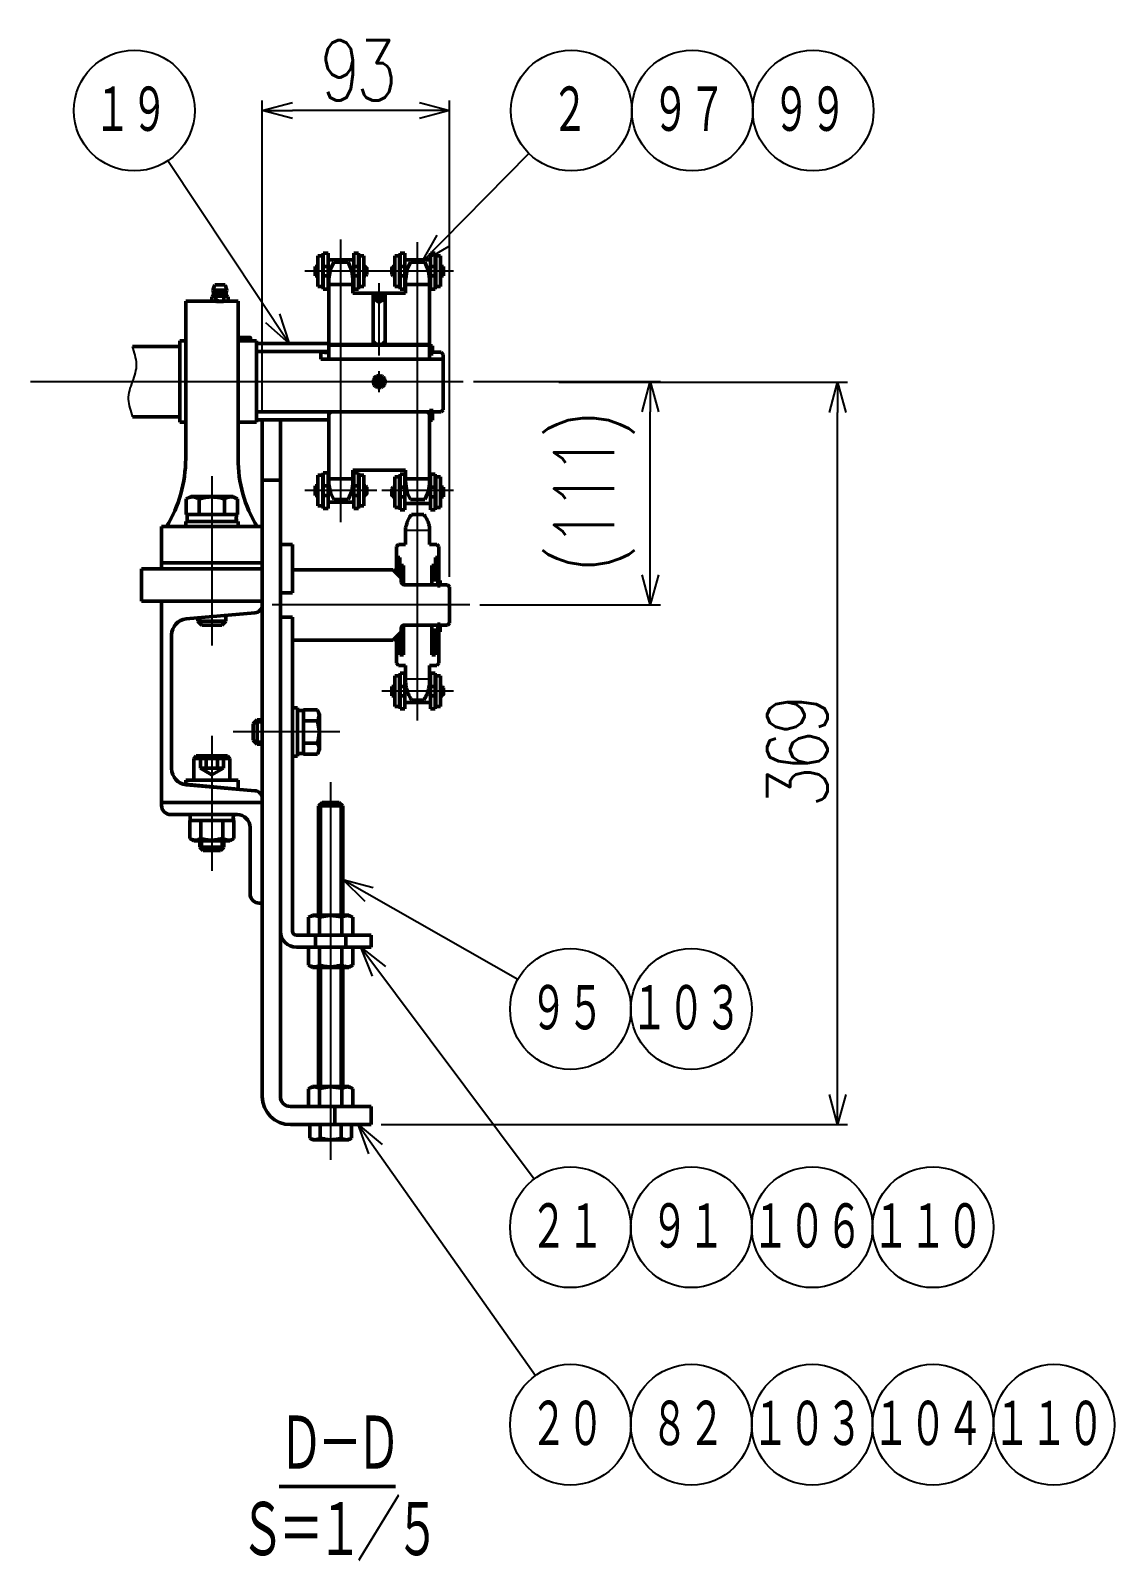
# Model space of a CAD drawing. Header units: millimetres. Extents: x -993 to 13147, y -7260 to 4342.
# Drawn here: x 10990 to 11528, y -6193 to -5433 of the extents above; entities that cross this region are included whole.
import ezdxf

# ---------------------------------------------------------------- set-up
doc = ezdxf.new("R2010")
doc.units = ezdxf.units.MM
doc.header["$LTSCALE"] = 7.649257
for name, pattern in [('CENTER', [50.8, 31.75, -6.35, 6.35, -6.35]), ('DASHED', [19.05, 12.7, -6.35]), ('PHANTOM', [63.5, 31.75, -6.35, 6.35, -6.35, 6.35, -6.35])]:
    doc.linetypes.add(name, pattern=pattern)
for name, color, linetype in [('NoLayerName_001', 7, 'Continuous'), ('NoLayerName_002', 7, 'Continuous'), ('NoLayerName_003', 7, 'Continuous')]:
    doc.layers.add(name, color=color, linetype=linetype)
doc.styles.get("Standard").update_dxf_attribs({"font": 'txt', "bigfont": 'extfont2'})
doc.dimstyles.get("Standard").update_dxf_attribs({"dimtxt": 2.5, "dimasz": 2.5, "dimexe": 1.25, "dimexo": 0.625, "dimtad": 1, "dimzin": 0, "dimdsep": 46, "dimtxsty": 'Standard', "dimcen": 2.5, "dimadec": 0, "dimazin": 0, "dimtfac": 0.75, "dimtmove": 0, "dimatfit": 3, "dimfxl": 1, "dimarcsym": 0})

# ---------------------------------------------------------------- blocks, each defined once
blk = doc.blocks.new('_OPEN30')
at = {"color": 0, "linetype": 'ByBlock', "lineweight": -2}
for p, q in [((-1, 0.267949), (0, 0)), ((0, 0), (-1, -0.267949)), ((0, 0), (-1, 0))]:
    blk.add_line(p, q, dxfattribs=at)
blk = doc.blocks.new('*D1591')
at = {"layer": 'Defpoints', "color": 0}
for p in [(11104.85, -5472.27), (11104.85, -5625.91), (11197.85, -5708.81)]:
    blk.add_point(p, dxfattribs=at)
at = {"layer": 'NoLayerName_001', "color": 0, "linetype": 'Continuous', "lineweight": 25}
for p, q in [((11104.85, -5620.91), (11104.85, -5467.27)), ((11182.85, -5472.27), (11119.85, -5472.27)), ((11197.85, -5703.81), (11197.85, -5467.27))]:
    blk.add_line(p, q, dxfattribs=at)
at = {"layer": 'NoLayerName_001', "color": 0, "lineweight": 25, "xscale": 15, "yscale": 15, "zscale": 15, "rotation": 180}
blk.add_blockref('_OPEN30', (11104.85, -5472.27), dxfattribs=at)
at = {"layer": 'NoLayerName_001', "color": 0, "lineweight": 25, "xscale": 15, "yscale": 15, "zscale": 15}
blk.add_blockref('_OPEN30', (11197.85, -5472.27), dxfattribs=at)
at = {"layer": 'NoLayerName_001', "color": 2, "lineweight": 50, "insert": (11151.35, -5452.27), "char_height": 30, "attachment_point": 5}
blk.add_mtext('\\W0.8000;\\T0.8750;93', dxfattribs=at)
blk = doc.blocks.new('*D1592')
at = {"layer": 'Defpoints', "color": 0}
for p in [(11247.05, -5607.19), (11390.46, -5607.19), (11158.85, -5975.91)]:
    blk.add_point(p, dxfattribs=at)
at = {"layer": 'NoLayerName_001', "color": 0, "linetype": 'Continuous', "lineweight": 25}
for p, q in [((11252.05, -5607.19), (11395.46, -5607.19)), ((11390.46, -5960.91), (11390.46, -5622.19)), ((11163.85, -5975.91), (11395.46, -5975.91))]:
    blk.add_line(p, q, dxfattribs=at)
at = {"layer": 'NoLayerName_001', "color": 0, "lineweight": 25, "xscale": 15, "yscale": 15, "zscale": 15}
for p, rotation in [((11390.46, -5607.19), 90), ((11390.46, -5975.91), 270)]:
    blk.add_blockref('_OPEN30', p, dxfattribs=dict(at, rotation=rotation))
at = {"layer": 'NoLayerName_001', "color": 2, "lineweight": 50, "insert": (11370.46, -5791.55), "char_height": 30, "attachment_point": 5, "rotation": 90}
blk.add_mtext('\\W0.8000;\\T0.8750;369', dxfattribs=at)
blk = doc.blocks.new('*D1593')
at = {"layer": 'Defpoints', "color": 0}
for p in [(11204.65, -5606.91), (11297.47, -5606.91), (11207.85, -5717.81)]:
    blk.add_point(p, dxfattribs=at)
at = {"layer": 'NoLayerName_001', "color": 0, "linetype": 'Continuous', "lineweight": 25}
for p, q in [((11209.65, -5606.91), (11302.47, -5606.91)), ((11297.47, -5702.81), (11297.47, -5621.91)), ((11212.85, -5717.81), (11302.47, -5717.81))]:
    blk.add_line(p, q, dxfattribs=at)
at = {"layer": 'NoLayerName_001', "color": 0, "lineweight": 25, "xscale": 15, "yscale": 15, "zscale": 15}
for p, rotation in [((11297.47, -5606.91), 90), ((11297.47, -5717.81), 270)]:
    blk.add_blockref('_OPEN30', p, dxfattribs=dict(at, rotation=rotation))
at = {"layer": 'NoLayerName_001', "color": 2, "lineweight": 50, "insert": (11269.62, -5662.36), "char_height": 30, "attachment_point": 5, "rotation": 90}
blk.add_mtext('\\W0.8000;\\T0.8750;(111)', dxfattribs=at)
blk = doc.blocks.new('JZB_1100')
at = {"layer": 'NoLayerName_001', "color": 7, "linetype": 'Continuous', "lineweight": 50}
for p, q in [((0, 0), (0, 3.5)), ((0, 3.5), (24.47, 3.5))]:
    blk.add_line(p, q, dxfattribs=at)
for centre, start_param, end_param in [((12.25, 5.34), 4.498222, 4.639142), ((12.25, -1.84), 4.785636, 4.855737)]:
    blk.add_ellipse(centre, major_axis=(0, 25.12), ratio=0.487733, start_param=start_param, end_param=end_param, dxfattribs=at)
blk = doc.blocks.new('JZB_1101')
at = {"layer": 'NoLayerName_001', "color": 7, "linetype": 'Continuous', "lineweight": 50}
for p, q in [((0, 0), (0, 2.5)), ((0, 2.5), (26, 2.5)), ((26, 2.5), (26, 0))]:
    blk.add_line(p, q, dxfattribs=at)
blk = doc.blocks.new('JZB_1102')
at = {"layer": 'NoLayerName_001', "color": 7, "linetype": 'Continuous', "lineweight": 50}
for p, q in [((0, 0), (0, 3)), ((0, 3), (50, 3))]:
    blk.add_line(p, q, dxfattribs=at)
blk = doc.blocks.new('JZB_1103')
at = {"layer": 'NoLayerName_001', "color": 7, "linetype": 'Continuous', "lineweight": 50}
for p, q in [((0, 116), (60, 116)), ((0, 100), (0, 116)), ((60, 100), (0, 100)), ((10, 100), (10, 0)), ((60, 98.13), (60, 100)), ((22.3, 91.17), (56.35, 94.15)), ((15, 16.8), (15, 83.2)), ((56.35, 5.85), (22.3, 8.83)), ((60, 0), (60, 1.87)), ((10, 0), (60, 0))]:
    blk.add_line(p, q, dxfattribs=at)
for centre, radius, start, end in [((56, 98.13), 4, 275, 0), ((23, 83.2), 8, 95, 180), ((23, 16.8), 8, 180, 265), ((56, 1.87), 4, 0, 85)]:
    blk.add_arc(centre, radius, start, end, dxfattribs=at)
blk = doc.blocks.new('JZB_1104')
at = {"layer": 'NoLayerName_001', "color": 7, "linetype": 'Continuous', "lineweight": 50}
for p, q in [((0, 62.73), (2.2, 64)), ((0, 55), (0, 62.73)), ((2.2, 64), (23.2, 64)), ((6.35, 55), (6.35, 62.73)), ((19.05, 55), (19.05, 62.73)), ((23.2, 64), (25.4, 62.73)), ((25.4, 55), (25.4, 62.73)), ((0, 55), (0.45, 55)), ((24.92, 55), (25.4, 55)), ((5.7, 2), (5.7, 3.67)), ((5.7, 2), (19.7, 2)), ((7.7, 0), (5.7, 2)), ((19.7, 2), (17.7, 0)), ((19.7, 4.89), (19.7, 2)), ((17.7, 0), (7.7, 0))]:
    blk.add_line(p, q, dxfattribs=at)
for points, start_tangent, end_tangent in [([(6.35, 62.73), (4.69, 63.48), (2.95, 63.71), (1.47, 63.41), (0, 62.73)], (-0.912262, 0.409606), (-0.906686, -0.421806)), ([(19.05, 62.73), (14.46, 63.63), (11.25, 63.66), (7.99, 63.15), (6.35, 62.73)], (-0.981278, 0.192599), (-0.968065, -0.250698)), ([(25.4, 62.73), (23.74, 63.48), (22, 63.71), (20.53, 63.41), (19.05, 62.73)], (-0.912262, 0.409606), (-0.906686, -0.421806))]:
    blk.add_spline(points, degree=3, dxfattribs=dict(at, start_tangent=start_tangent, end_tangent=end_tangent))
blk = doc.blocks.new('JZB_1105')
at = {"layer": 'NoLayerName_001', "color": 7, "linetype": 'Continuous', "lineweight": 50}
for p, q in [((0, 8.86), (1.97, 10)), ((0, 0), (0, 8.86)), ((1.97, 10), (19.97, 10)), ((5.48, 0), (5.48, 8.86)), ((16.45, 0), (16.45, 8.86)), ((19.97, 10), (21.94, 8.86)), ((21.94, 0), (21.94, 8.86))]:
    blk.add_line(p, q, dxfattribs=at)
for points, start_tangent, end_tangent in [([(0, 8.86), (1.44, 9.51), (2.94, 9.71), (4.21, 9.45), (5.48, 8.86)], (0.912262, 0.409607), (0.906686, -0.421806)), ([(5.48, 8.86), (9.45, 9.64), (12.22, 9.66), (15.04, 9.23), (16.45, 8.86)], (0.98126, 0.192686), (0.968088, -0.250611)), ([(16.45, 8.86), (17.89, 9.51), (19.39, 9.71), (20.67, 9.45), (21.94, 8.86)], (0.912262, 0.409607), (0.906686, -0.421806))]:
    blk.add_spline(points, degree=3, dxfattribs=dict(at, start_tangent=start_tangent, end_tangent=end_tangent))
blk = doc.blocks.new('JZB_1106')
at = {"layer": 'NoLayerName_001', "color": 7, "linetype": 'Continuous', "lineweight": 50}
for p, q in [((0, 10), (0, 1.14)), ((5.48, 10), (5.48, 1.14)), ((16.45, 10), (16.45, 1.14)), ((21.94, 10), (21.94, 1.14)), ((1.97, 0), (0, 1.14)), ((19.97, 0), (1.97, 0)), ((21.94, 1.14), (19.97, 0))]:
    blk.add_line(p, q, dxfattribs=at)
for points, start_tangent, end_tangent in [([(5.48, 1.14), (4.05, 0.49), (2.55, 0.29), (1.27, 0.55), (0, 1.14)], (-0.912262, -0.409607), (-0.906686, 0.421806)), ([(16.45, 1.14), (12.49, 0.36), (9.72, 0.34), (6.9, 0.77), (5.48, 1.14)], (-0.98126, -0.192686), (-0.968088, 0.250611)), ([(21.94, 1.14), (20.5, 0.49), (19, 0.29), (17.73, 0.55), (16.45, 1.14)], (-0.912262, -0.409607), (-0.906686, 0.421806))]:
    blk.add_spline(points, degree=3, dxfattribs=dict(at, start_tangent=start_tangent, end_tangent=end_tangent))
blk = doc.blocks.new('JZB_1107')
at = {"layer": 'NoLayerName_001', "color": 7, "linetype": 'Continuous', "lineweight": 50}
for p, q in [((50, 350), (50, 260)), ((59, 350), (50, 350)), ((59, 258.1), (59, 350)), ((50, 320), (59, 320)), ((50, 161.87), (50, 258.13)), ((0, 158.5), (0, 160)), ((50, 14), (50, 160)), ((37.5, 154), (4.5, 154)), ((44, 114.5), (44, 147.5)), ((50, 110), (48.5, 110)), ((59, 96.1), (59, 14)), ((104, 9), (64, 9)), ((86, 9), (86, 0)), ((104, 0), (104, 9)), ((64, 0), (104, 0))]:
    blk.add_line(p, q, dxfattribs=at)
for centre, radius, start, end in [((4.5, 158.5), 4.5, 180, 270), ((37.5, 147.5), 6.5, 0, 90), ((48.5, 114.5), 4.5, 180, 270), ((64, 14), 14, 180, 270), ((64, 14), 5, 180, 270)]:
    blk.add_arc(centre, radius, start, end, dxfattribs=at)
blk = doc.blocks.new('JZB_1108')
at = {"layer": 'NoLayerName_001', "color": 7, "linetype": 'Continuous', "lineweight": 50}
for p, q in [((0, 0), (0, 3)), ((21.27, 0), (0, 0))]:
    blk.add_line(p, q, dxfattribs=at)
for centre, start_param, end_param in [((10.75, 4.58), 1.361685, 1.499256), ((10.75, -1.58), 1.642337, 1.710788)]:
    blk.add_ellipse(centre, major_axis=(0, -22.04), ratio=0.487733, start_param=start_param, end_param=end_param, dxfattribs=at)
blk = doc.blocks.new('JZB_1109')
at = {"layer": 'NoLayerName_001', "color": 7, "linetype": 'Continuous', "lineweight": 50}
for p, q in [((0, 14.97), (2, 16.97)), ((2, 16.97), (4.5, 16.97)), ((2, 16.97), (2, 4.97)), ((25, 21.94), (31.86, 21.94)), ((25, 21.94), (25, 0)), ((25, 16.45), (31.86, 16.45)), ((31.86, 21.94), (33, 19.97)), ((33, 1.97), (33, 19.97)), ((0, 6.97), (0, 14.97)), ((2, 4.97), (0, 6.97)), ((4.5, 4.97), (2, 4.97)), ((25, 5.48), (31.86, 5.48)), ((33, 1.97), (31.86, 0)), ((25, 0), (31.86, 0))]:
    blk.add_line(p, q, dxfattribs=at)
at = {"layer": 'NoLayerName_001', "color": 3, "linetype": 'Continuous', "lineweight": 50}
for p, q in [((1.12, 16.09), (4.5, 16.09)), ((4.5, 5.84), (1.12, 5.84))]:
    blk.add_line(p, q, dxfattribs=at)
at = {"layer": 'NoLayerName_001', "color": 7, "linetype": 'Continuous', "lineweight": 50}
for points, start_tangent, end_tangent in [([(31.86, 16.45), (32.51, 17.89), (32.71, 19.39), (32.45, 20.67), (31.86, 21.94)], (0.409607, 0.912262), (-0.421806, 0.906686)), ([(31.86, 5.48), (32.23, 6.9), (32.66, 9.64), (32.64, 12.49), (31.86, 16.45)], (0.250611, 0.968088), (-0.192686, 0.98126)), ([(31.86, 0), (32.51, 1.44), (32.71, 2.94), (32.45, 4.21), (31.86, 5.48)], (0.409607, 0.912262), (-0.421806, 0.906686))]:
    blk.add_spline(points, degree=3, dxfattribs=dict(at, start_tangent=start_tangent, end_tangent=end_tangent))
blk = doc.blocks.new('JZB_1110')
at = {"layer": 'NoLayerName_001', "color": 7, "linetype": 'Continuous', "lineweight": 50}
blk.add_line((3, 0), (0, 0), dxfattribs=at)
for centre, start_param, end_param in [((-1.58, 10.75), 1.361685, 1.499256), ((4.58, 10.75), 1.642337, 1.710788)]:
    blk.add_ellipse(centre, major_axis=(22.04, 0), ratio=0.487733, start_param=start_param, end_param=end_param, dxfattribs=at)
blk = doc.blocks.new('JZB_1111')
at = {"layer": 'NoLayerName_001', "color": 7, "linetype": 'Continuous', "lineweight": 50}
for p, q in [((0, 4.5), (0, 2.5)), ((26, 4.5), (0, 4.5)), ((0, 2.5), (26, 0)), ((26, 0), (26, 4.5))]:
    blk.add_line(p, q, dxfattribs=at)
blk = doc.blocks.new('JZB_1112')
at = {"layer": 'NoLayerName_001', "color": 7, "linetype": 'Continuous', "lineweight": 50}
for p, q in [((0.22, 10), (0, 10)), ((0, 10), (0, 1.14)), ((5.48, 10), (5.48, 1.14)), ((16.45, 10), (16.45, 1.14)), ((21.94, 10), (21.49, 10)), ((21.94, 10), (21.94, 1.14)), ((1.97, 0), (0, 1.14)), ((21.94, 1.14), (19.97, 0)), ((19.97, 0), (1.97, 0))]:
    blk.add_line(p, q, dxfattribs=at)
for points, start_tangent, end_tangent in [([(5.48, 1.14), (4.05, 0.49), (2.55, 0.29), (1.27, 0.55), (0, 1.14)], (-0.912262, -0.409607), (-0.906686, 0.421806)), ([(16.45, 1.14), (12.49, 0.36), (9.72, 0.34), (6.9, 0.77), (5.48, 1.14)], (-0.98126, -0.192686), (-0.968088, 0.250611)), ([(21.94, 1.14), (20.5, 0.49), (19, 0.29), (17.73, 0.55), (16.45, 1.14)], (-0.912262, -0.409607), (-0.906686, 0.421806))]:
    blk.add_spline(points, degree=3, dxfattribs=dict(at, start_tangent=start_tangent, end_tangent=end_tangent))
blk = doc.blocks.new('JZB_1113')
at = {"layer": 'NoLayerName_001', "color": 7, "linetype": 'Continuous', "lineweight": 50}
for p, q in [((0, 24), (2.5, 24)), ((2.5, 24), (2.5, 0)), ((2.5, 0), (0, 0))]:
    blk.add_line(p, q, dxfattribs=at)
blk = doc.blocks.new('JZB_1114')
at = {"layer": 'NoLayerName_001', "color": 7, "linetype": 'Continuous', "lineweight": 50}
for p, q in [((0, 8.86), (1.97, 10)), ((0, 0), (0, 8.86)), ((1.97, 10), (19.97, 10)), ((5.48, 0), (5.48, 8.86)), ((16.45, 0), (16.45, 8.86)), ((19.97, 10), (21.94, 8.86)), ((21.94, 0), (21.94, 8.86))]:
    blk.add_line(p, q, dxfattribs=at)
for points, start_tangent, end_tangent in [([(0, 8.86), (1.44, 9.51), (2.94, 9.71), (4.21, 9.45), (5.48, 8.86)], (0.912262, 0.409607), (0.906686, -0.421806)), ([(5.48, 8.86), (9.45, 9.64), (12.22, 9.66), (15.04, 9.23), (16.45, 8.86)], (0.98126, 0.192686), (0.968088, -0.250611)), ([(16.45, 8.86), (17.89, 9.51), (19.39, 9.71), (20.67, 9.45), (21.94, 8.86)], (0.912262, 0.409607), (0.906686, -0.421806))]:
    blk.add_spline(points, degree=3, dxfattribs=dict(at, start_tangent=start_tangent, end_tangent=end_tangent))
blk = doc.blocks.new('JZB_1115')
at = {"layer": 'NoLayerName_001', "color": 7, "linetype": 'Continuous', "lineweight": 50}
for p, q in [((4.39, 165.75), (6.14, 167.5)), ((6.14, 167.5), (14.64, 167.5)), ((14.64, 167.5), (16.39, 165.75)), ((4.39, 111.6), (4.39, 165.75)), ((16.39, 165.75), (4.39, 165.75)), ((16.39, 165.75), (16.39, 111.6)), ((4.39, 26.5), (4.39, 85.6)), ((16.39, 85.6), (16.39, 26.5)), ((0, 0.8), (0, 7.5)), ((1.39, 0), (0, 0.8)), ((5.2, 0.8), (5.2, 7.5)), ((15.59, 0.8), (15.59, 7.5)), ((20.78, 0.8), (19.39, 0)), ((20.78, 0.8), (20.78, 7.5)), ((19.39, 0), (1.39, 0))]:
    blk.add_line(p, q, dxfattribs=at)
at = {"layer": 'NoLayerName_001', "color": 3, "linetype": 'Continuous', "lineweight": 50}
for p, q in [((5.27, 111.6), (5.27, 166.62)), ((15.52, 166.62), (15.52, 111.6)), ((5.27, 26.5), (5.27, 85.6)), ((15.52, 85.6), (15.52, 26.5))]:
    blk.add_line(p, q, dxfattribs=at)
at = {"layer": 'NoLayerName_001', "color": 7, "linetype": 'Continuous', "lineweight": 50}
for points, start_tangent, end_tangent in [([(0, 0.8), (1.27, 0.22), (2.6, 0)], (0.909115, -0.416546), (0.986422, -0.164229)), ([(2.6, 0), (2.78, 0), (3.99, 0.24), (5.2, 0.8)], (0.999719, 0.023687), (0.906686, 0.421806)), ([(5.2, 0.8), (8.98, 0.06), (10.39, 0)], (0.981386, -0.192044), (0.998985, -0.045034)), ([(10.39, 0), (14.28, 0.46), (15.59, 0.8)], (0.992966, 0.118399), (0.967923, 0.251248)), ([(15.59, 0.8), (16.86, 0.22), (18.19, 0)], (0.909115, -0.416546), (0.986422, -0.164229)), ([(18.19, 0), (18.37, 0), (19.58, 0.24), (20.78, 0.8)], (0.999719, 0.023687), (0.906686, 0.421806))]:
    blk.add_spline(points, degree=3, dxfattribs=dict(at, start_tangent=start_tangent, end_tangent=end_tangent))
blk = doc.blocks.new('JZB_1116')
at = {"layer": 'NoLayerName_003', "color": 7, "linetype": 'Continuous', "lineweight": 50}
for p, q in [((25.54, 135.4), (26.44, 138.1)), ((26.44, 138.1), (31.56, 138.1)), ((31.56, 138.1), (32.46, 135.4)), ((12, 130), (12, 51.81)), ((12, 130), (38, 130)), ((24.96, 132.13), (25.5, 132.44)), ((24.96, 132.13), (24.96, 130.31)), ((25.5, 130), (24.96, 130.31)), ((24.96, 130.31), (25.97, 130)), ((25.5, 132.44), (26.04, 133.65)), ((25.5, 132.44), (32.5, 132.44)), ((25.54, 135.4), (32.46, 135.4)), ((26.04, 133.65), (25.54, 135.4)), ((26.98, 132.13), (25.97, 132.44)), ((26.04, 133.65), (31.96, 133.65)), ((26.98, 132.13), (26.98, 130.31)), ((31.02, 132.13), (31.02, 130.31)), ((31.02, 130.31), (32.03, 130)), ((32.46, 135.4), (31.96, 133.65)), ((31.96, 133.65), (32.5, 132.44)), ((33.04, 132.13), (32.03, 132.44)), ((32.5, 132.44), (33.04, 132.13)), ((33.04, 130.31), (32.5, 130)), ((33.04, 132.13), (33.04, 130.31)), ((38, 51.81), (38, 130)), ((9.1, 110.2), (9.1, 69.8)), ((9.1, 110.2), (12, 110.2)), ((38, 110.2), (47.2, 110.2)), ((38.2, 110.2), (38.2, 111.76)), ((38.44, 112), (43.96, 112)), ((44.2, 111.76), (44.2, 110.19)), ((47.2, 110.2), (47.2, 69.8)), ((12, 69.8), (9.1, 69.8)), ((47.2, 69.8), (38, 69.8)), ((50, 18), (0, 18)), ((0, 18), (0, 0))]:
    blk.add_line(p, q, dxfattribs=at)
for centre, radius, start, end in [((38.44, 111.76), 0.24, 90, 180), ((43.96, 111.76), 0.24, 0, 90), ((-53, 51.81), 65, 328.65479, 0), ((103, 51.81), 65, 180, 211.34521)]:
    blk.add_arc(centre, radius, start, end, dxfattribs=at)
for points, start_tangent, end_tangent in [([(25.97, 132.44), (25.9, 132.44), (24.96, 132.13)], (-0.99972, -0.023669), (-0.949273, -0.314453)), ([(32.5, 130), (32.41, 129.99), (31.96, 129.96), (31.17, 129.91), (30.14, 129.86), (28.98, 129.85), (27.83, 129.86), (26.81, 129.91), (26.03, 129.96), (25.58, 129.99), (25.5, 130)], (-0.99629, -0.086059), (-0.996283, 0.086144)), ([(25.97, 130), (26.04, 130), (26.98, 130.31)], (0.99972, 0.023669), (0.949273, 0.314453)), ([(29, 132.44), (27.48, 132.26), (26.98, 132.13)], (-0.992881, -0.119107), (-0.967781, -0.251794)), ([(26.98, 130.31), (27.48, 130.18), (29, 130)], (0.967781, -0.251794), (0.992881, -0.119107)), ([(31.02, 132.13), (29.54, 132.42), (29, 132.44)], (-0.981494, 0.191491), (-0.999015, 0.04438)), ([(29, 130), (29.54, 130.02), (31.02, 130.31)], (0.999015, 0.04438), (0.981494, 0.191491)), ([(32.03, 132.44), (31.96, 132.44), (31.02, 132.13)], (-0.99972, -0.023669), (-0.949273, -0.314453)), ([(32.03, 130), (32.1, 130), (33.04, 130.31)], (0.99972, 0.023669), (0.949273, 0.314453))]:
    blk.add_spline(points, degree=3, dxfattribs=dict(at, start_tangent=start_tangent, end_tangent=end_tangent))
blk = doc.blocks.new('JZB_1117')
at = {"layer": 'NoLayerName_003', "color": 3, "linetype": 'PHANTOM', "lineweight": 50}
for p, q in [((1.45, 225.02), (1.45, 209.83)), ((3.85, 225.02), (1.45, 225.02)), ((3.85, 225.02), (3.85, 209.83)), ((4.1, 226.3), (4.1, 208.56)), ((4.1, 226.3), (6.5, 226.3)), ((6.5, 226.3), (6.5, 208.56)), ((6.5, 223.1), (19.2, 223.1)), ((21.6, 226.3), (19.2, 226.3)), ((19.2, 226.3), (19.2, 208.56)), ((21.6, 226.3), (21.6, 208.56)), ((21.85, 225.02), (21.85, 209.83)), ((21.85, 225.02), (24.25, 225.02)), ((24.25, 225.02), (24.25, 209.83)), ((0, 219.12), (0, 215.74)), ((0, 215.74), (0.5, 215.07)), ((1.45, 219.79), (0.5, 219.79)), ((0.5, 215.07), (1.45, 215.07)), ((3.85, 219.79), (6.5, 219.79)), ((6.5, 215.07), (3.85, 215.07)), ((21.85, 219.79), (19.2, 219.79)), ((19.2, 215.07), (21.85, 215.07)), ((24.25, 219.79), (25.7, 219.79)), ((25.7, 215.07), (24.25, 215.07)), ((25.7, 219.79), (25.7, 215.07)), ((1.45, 209.83), (3.85, 209.83)), ((4.1, 208.56), (6.5, 208.56)), ((6.9, 211.76), (6.5, 211.76)), ((19.2, 211.76), (18.8, 211.76)), ((21.6, 208.56), (19.2, 208.56)), ((24.25, 209.83), (21.85, 209.83)), ((1.45, 100.14), (1.45, 115.32)), ((1.45, 115.32), (3.85, 115.32)), ((3.85, 100.14), (3.85, 115.32)), ((4.1, 116.59), (6.5, 116.59)), ((4.1, 98.85), (4.1, 116.59)), ((6.5, 98.85), (6.5, 116.59)), ((19.2, 98.85), (19.2, 116.59)), ((21.6, 116.59), (19.2, 116.59)), ((21.6, 98.85), (21.6, 116.59)), ((21.85, 100.14), (21.85, 115.32)), ((24.25, 115.32), (21.85, 115.32)), ((24.25, 100.14), (24.25, 115.32)), ((0, 109.41), (0.5, 110.09)), ((0, 106.03), (0, 109.41)), ((0.5, 110.09), (1.45, 110.09)), ((6.5, 110.09), (3.85, 110.09)), ((6.9, 113.4), (6.5, 113.4)), ((19.2, 113.4), (18.8, 113.4)), ((19.2, 110.09), (21.85, 110.09)), ((25.7, 110.09), (24.25, 110.09)), ((25.7, 105.36), (25.7, 110.09)), ((1.45, 105.36), (0.5, 105.36)), ((3.85, 100.14), (1.45, 100.14)), ((3.85, 105.36), (6.5, 105.36)), ((4.1, 98.85), (6.5, 98.85)), ((6.5, 102.05), (19.2, 102.05)), ((21.85, 105.36), (19.2, 105.36)), ((21.6, 98.85), (19.2, 98.85)), ((21.85, 100.14), (24.25, 100.14)), ((24.25, 105.36), (25.7, 105.36)), ((1.45, 1.28), (1.45, 16.47)), ((1.45, 16.47), (3.85, 16.47)), ((3.85, 1.28), (3.85, 16.47)), ((4.1, 17.74), (6.5, 17.74)), ((4.1, 0), (4.1, 17.74)), ((6.5, 0), (6.5, 17.74)), ((21.6, 17.74), (19.2, 17.74)), ((19.2, 0), (19.2, 17.74)), ((21.6, 0), (21.6, 17.74)), ((21.85, 1.28), (21.85, 16.47)), ((24.25, 16.47), (21.85, 16.47)), ((24.25, 1.28), (24.25, 16.47)), ((0, 6.51), (0, 11.23)), ((0, 11.23), (1.45, 11.23)), ((6.5, 11.23), (3.85, 11.23)), ((6.5, 14.54), (6.9, 14.54)), ((18.8, 14.54), (19.2, 14.54)), ((19.2, 11.23), (21.85, 11.23)), ((25.2, 11.23), (24.25, 11.23)), ((25.7, 10.56), (25.2, 11.23)), ((25.7, 7.18), (25.7, 10.56)), ((1.45, 6.51), (0, 6.51)), ((3.85, 1.28), (1.45, 1.28)), ((3.85, 6.51), (6.5, 6.51)), ((4.1, 0), (6.5, 0)), ((19.2, 3.2), (6.5, 3.2)), ((21.85, 6.51), (19.2, 6.51)), ((21.6, 0), (19.2, 0)), ((21.85, 1.28), (24.25, 1.28)), ((24.25, 6.51), (25.2, 6.51))]:
    blk.add_line(p, q, dxfattribs=at)
for points, start_tangent, end_tangent in [([(0.5, 219.79), (0.25, 219.47), (0, 219.12)], (-0.610788, -0.791794), (-0.582261, -0.813002)), ([(0.5, 105.36), (0.25, 105.68), (0, 106.03)], (-0.610788, 0.791794), (-0.582261, 0.813002)), ([(25.2, 6.51), (25.45, 6.83), (25.7, 7.18)], (0.610788, 0.791794), (0.582261, 0.813002))]:
    blk.add_spline(points, degree=3, dxfattribs=dict(at, start_tangent=start_tangent, end_tangent=end_tangent))
blk = doc.blocks.new('JZB_1118')
at = {"layer": 'NoLayerName_003', "color": 3, "linetype": 'PHANTOM', "lineweight": 50}
for p, q in [((1.45, 125.42), (1.45, 110.24)), ((3.85, 125.42), (1.45, 125.42)), ((3.85, 125.42), (3.85, 110.24)), ((4.1, 126.71), (6.5, 126.71)), ((4.1, 126.71), (4.1, 108.96)), ((6.5, 126.71), (6.5, 108.96)), ((19.2, 123.51), (6.5, 123.51)), ((21.6, 126.71), (19.2, 126.71)), ((19.2, 126.71), (19.2, 108.96)), ((21.6, 126.71), (21.6, 108.96)), ((21.85, 125.42), (24.25, 125.42)), ((21.85, 125.42), (21.85, 110.24)), ((24.25, 125.42), (24.25, 110.24)), ((0, 120.2), (0, 115.47)), ((1.45, 120.2), (0, 120.2)), ((0, 115.47), (1.45, 115.47)), ((3.85, 120.2), (6.5, 120.2)), ((6.5, 115.47), (3.85, 115.47)), ((21.85, 120.2), (19.2, 120.2)), ((19.2, 115.47), (21.85, 115.47)), ((24.25, 120.2), (25.2, 120.2)), ((25.2, 115.47), (24.25, 115.47)), ((25.7, 116.14), (25.2, 115.47)), ((25.7, 119.52), (25.7, 116.14)), ((1.45, 110.24), (3.85, 110.24)), ((4.1, 108.96), (6.5, 108.96)), ((6.5, 112.16), (6.9, 112.16)), ((18.8, 112.16), (19.2, 112.16)), ((21.6, 108.96), (19.2, 108.96)), ((24.25, 110.24), (21.85, 110.24)), ((1.45, 1.28), (1.45, 16.47)), ((1.45, 16.47), (3.85, 16.47)), ((3.85, 1.28), (3.85, 16.47)), ((4.1, 17.74), (6.5, 17.74)), ((4.1, 0), (4.1, 17.74)), ((6.5, 0), (6.5, 17.74)), ((21.6, 17.74), (19.2, 17.74)), ((19.2, 0), (19.2, 17.74)), ((21.6, 0), (21.6, 17.74)), ((21.85, 1.28), (21.85, 16.47)), ((24.25, 16.47), (21.85, 16.47)), ((24.25, 1.28), (24.25, 16.47)), ((0, 6.51), (0, 11.23)), ((0, 11.23), (1.45, 11.23)), ((6.5, 11.23), (3.85, 11.23)), ((6.5, 14.54), (6.9, 14.54)), ((18.8, 14.54), (19.2, 14.54)), ((19.2, 11.23), (21.85, 11.23)), ((25.2, 11.23), (24.25, 11.23)), ((25.7, 10.56), (25.2, 11.23)), ((25.7, 7.18), (25.7, 10.56)), ((1.45, 6.51), (0, 6.51)), ((3.85, 1.28), (1.45, 1.28)), ((3.85, 6.51), (6.5, 6.51)), ((4.1, 0), (6.5, 0)), ((19.2, 3.2), (6.5, 3.2)), ((21.85, 6.51), (19.2, 6.51)), ((21.6, 0), (19.2, 0)), ((21.85, 1.28), (24.25, 1.28)), ((24.25, 6.51), (25.2, 6.51))]:
    blk.add_line(p, q, dxfattribs=at)
for points, start_tangent, end_tangent in [([(25.2, 120.2), (25.45, 119.88), (25.7, 119.52)], (0.610788, -0.791794), (0.582261, -0.813002)), ([(25.2, 6.51), (25.45, 6.83), (25.7, 7.18)], (0.610788, 0.791794), (0.582261, 0.813002))]:
    blk.add_spline(points, degree=3, dxfattribs=dict(at, start_tangent=start_tangent, end_tangent=end_tangent))
blk = doc.blocks.new('JZB_1119')
at = {"layer": 'NoLayerName_003', "color": 7, "linetype": 'Continuous', "lineweight": 50}
for p, q in [((0.58, 113.33), (0.98, 114.66)), ((0.98, 114.66), (2.4, 117.79)), ((2.4, 117.79), (9.5, 117.79)), ((9.5, 117.79), (10.92, 114.66)), ((10.92, 114.66), (11.32, 113.33)), ((39.08, 114.66), (38.68, 113.33)), ((40.5, 117.79), (39.08, 114.66)), ((47.6, 117.79), (40.5, 117.79)), ((49.02, 114.66), (47.6, 117.79)), ((49.42, 113.33), (49.02, 114.66)), ((0, 108.72), (0, 77.02)), ((0, 107.71), (0, 76.69)), ((0, 106.82), (11.9, 106.82)), ((0.03, 109.79), (0.58, 113.33)), ((11.32, 113.33), (11.87, 109.79)), ((11.87, 109.79), (11.9, 108.72)), ((11.9, 102.52), (11.9, 108.72)), ((11.9, 102.52), (11.9, 107.71)), ((38.13, 109.79), (38.1, 108.72)), ((38.1, 102.52), (38.1, 108.72)), ((38.1, 102.52), (38.1, 107.71)), ((50, 106.82), (38.1, 106.82)), ((38.68, 113.33), (38.13, 109.79)), ((49.97, 109.79), (49.42, 113.33)), ((50, 108.72), (50, 77.02)), ((50, 107.71), (50, 76.69)), ((11.9, 102.52), (38.1, 102.52)), ((38.1, 102.52), (11.9, 102.52)), ((0, 76.93), (23.5, 76.93)), ((26.5, 76.93), (50, 76.93)), ((0, 42.52), (1, 43.52)), ((1, 43.52), (0, 42.52)), ((0, 40.02), (0, 8.63)), ((0, 39.34), (0, 8.63)), ((49, 43.52), (50, 42.52)), ((50, 42.52), (49, 43.52)), ((50, 41.62), (50, 42.63)), ((50, 40.02), (50, 8.63)), ((50, 8.39), (50, 39.53)), ((0, 10.23), (11.9, 10.23)), ((0.03, 7.64), (0, 8.63)), ((0.58, 4.26), (0.03, 7.64)), ((11.87, 7.64), (11.32, 4.26)), ((11.9, 14.52), (11.9, 8.63)), ((38.1, 14.52), (11.9, 14.52)), ((11.9, 14.52), (11.9, 8.63)), ((11.9, 14.52), (38.1, 14.52)), ((38.1, 14.52), (38.1, 8.63)), ((38.1, 14.52), (38.1, 8.63)), ((50, 10.23), (38.1, 10.23)), ((38.1, 8.3), (38.1, 8.63)), ((38.13, 7.64), (38.68, 4.26)), ((49.42, 4.26), (49.97, 7.64)), ((49.97, 7.64), (50, 8.63)), ((0.98, 2.97), (0.58, 4.26)), ((2.4, 0), (0.98, 2.97)), ((9.5, 0), (2.4, 0)), ((10.92, 2.97), (9.5, 0)), ((11.32, 4.26), (10.92, 2.97)), ((38.68, 4.26), (39.08, 2.97)), ((39.08, 2.97), (40.5, 0)), ((40.5, 0), (47.6, 0)), ((47.6, 0), (49.02, 2.97)), ((49.02, 2.97), (49.42, 4.26))]:
    blk.add_line(p, q, dxfattribs=at)
at = {"layer": 'NoLayerName_003', "color": 3, "linetype": 'Continuous', "lineweight": 50}
for p, q in [((22, 101.39), (22, 102.52)), ((28, 102.52), (28, 101.39)), ((22, 76.93), (22, 78.43)), ((28, 78.43), (28, 76.93))]:
    blk.add_line(p, q, dxfattribs=at)
at = {"layer": 'NoLayerName_003', "color": 7, "linetype": 'Continuous', "lineweight": 50}
for points, start_tangent, end_tangent in [([(0, 108.72), (0, 108.79), (0.03, 109.79)], (0.00194, 0.999998), (0.031353, 0.999508)), ([(50, 108.72), (50, 108.79), (49.97, 109.79)], (-0.00194, 0.999998), (-0.031353, 0.999508)), ([(11.9, 8.63), (11.9, 8.57), (11.87, 7.64)], (-0.002139, -0.999998), (-0.033829, -0.999428)), ([(38.1, 8.63), (38.1, 8.57), (38.13, 7.64)], (0.002139, -0.999998), (0.033829, -0.999428)), ([(50, 8.63), (50, 8.57), (50, 8.3)], (-0.002139, -0.999998), (-0.013182, -0.999913))]:
    blk.add_spline(points, degree=3, dxfattribs=dict(at, start_tangent=start_tangent, end_tangent=end_tangent))
blk = doc.blocks.new('JZB_1120')
at = {"layer": 'NoLayerName_001', "color": 7, "linetype": 'Continuous', "lineweight": 50}
for p, q in [((0.54, 30.5), (0, 29.96)), ((0.54, 30.5), (5.46, 30.5)), ((6, 29.96), (5.46, 30.5)), ((0, 7), (0, 29.96)), ((6, 29.96), (6, 7)), ((1.5, 5.5), (0, 7)), ((1.5, 5.5), (4.5, 5.5)), ((4.5, 5.5), (6, 7))]:
    blk.add_line(p, q, dxfattribs=at)
at = {"layer": 'NoLayerName_001', "color": 3, "linetype": 'Continuous', "lineweight": 25}
for p, q in [((0.54, 5.5), (0.54, 31.1)), ((5.46, 31.1), (5.46, 5.5))]:
    blk.add_line(p, q, dxfattribs=at)
at = {"layer": 'NoLayerName_001', "color": 7, "linetype": 'Continuous', "lineweight": 25}
for p, q in [((1.28, 30.5), (1.28, 27)), ((2.14, 30.5), (2.14, 27)), ((3.86, 30.5), (3.86, 27)), ((4.72, 30.5), (4.72, 27)), ((4.72, 27), (1.28, 27)), ((3, 26.01), (1.28, 27)), ((4.72, 27), (3, 26.01)), ((3, 6.37), (1.5, 5.5)), ((3, 6.37), (4.5, 5.5))]:
    blk.add_line(p, q, dxfattribs=at)
at = {"layer": 'NoLayerName_001', "color": 4, "linetype": 'CENTER', "lineweight": 25}
blk.add_line((3, 0), (3, 36), dxfattribs=at)
blk = doc.blocks.new('JZB_1121')
at = {"layer": 'NoLayerName_001', "color": 4, "linetype": 'CENTER', "lineweight": 25}
blk.add_line((3, 0), (3, 10.37), dxfattribs=at)
at = {"layer": 'NoLayerName_001', "color": 3, "linetype": 'DASHED', "lineweight": 50}
for p, q in [((3, 6.9), (1.51, 6.04)), ((1.51, 6.04), (1.51, 4.32)), ((1.51, 4.32), (3, 3.46)), ((4.49, 6.04), (3, 6.9)), ((3, 3.46), (4.49, 4.32)), ((4.49, 6.04), (4.49, 4.32))]:
    blk.add_line(p, q, dxfattribs=at)
for radius in [3, 1.72]:
    blk.add_circle((3, 5.18), radius, dxfattribs=at)
at = {"layer": 'NoLayerName_001', "color": 3, "linetype": 'DASHED', "lineweight": 25}
blk.add_circle((3, 5.18), 2.46, dxfattribs=at)
blk = doc.blocks.new('JZB_1122')
at = {"layer": 'NoLayerName_001', "color": 7, "linetype": 'Continuous', "lineweight": 50}
for p, q in [((0, 8), (0, 200)), ((0, 200), (6, 200)), ((6, 200), (6, 176)), ((6, 187.5), (56, 187.5)), ((56, 187.5), (60, 183.5)), ((60, 183.5), (60, 181.5)), ((0, 176), (6, 176)), ((61.5, 180), (78, 180)), ((78, 180), (78, 179.5)), ((78, 179.5), (79.35, 179.5)), ((79.35, 180), (83, 180)), ((83, 180), (84, 179)), ((84, 179), (84, 161)), ((6, 164), (0, 164)), ((6, 164), (6, 8)), ((78, 160), (61.5, 160)), ((79.35, 160.5), (78, 160.5)), ((78, 160.5), (78, 160)), ((79.35, 160), (79.35, 160.5)), ((83, 160), (79.35, 160)), ((84, 161), (83, 160)), ((56, 152.5), (6, 152.5)), ((60, 156.5), (56, 152.5)), ((60, 158.5), (60, 156.5)), ((8, 6), (45, 6)), ((45, 0), (8, 0)), ((17.5, 0), (17.5, 6)), ((32.5, 6), (32.5, 0)), ((45, 6), (45, 0))]:
    blk.add_line(p, q, dxfattribs=at)
for centre, radius, start, end in [((61.5, 181.5), 1.5, 180, 270), ((61.5, 158.5), 1.5, 90, 180), ((8, 8), 8, 180, 270), ((8, 8), 2, 180, 270)]:
    blk.add_arc(centre, radius, start, end, dxfattribs=at)
blk = doc.blocks.new('JZB_1123')
at = {"layer": 'NoLayerName_001', "color": 7, "linetype": 'Continuous', "lineweight": 50}
for p, q in [((0, 25), (3, 25)), ((0, 22.5), (0, 25)), ((3, 25), (3, 22.5)), ((2.85, 22.5), (3, 22.5)), ((0, 0), (0, 2.5)), ((3, 2.5), (2.85, 2.5)), ((3, 2.51), (3, 0)), ((3, 0), (0, 0))]:
    blk.add_line(p, q, dxfattribs=at)
blk = doc.blocks.new('JZB_1124')
at = {"layer": 'NoLayerName_001', "color": 7, "linetype": 'Continuous', "lineweight": 50}
for p, q in [((1.2, 25.59), (0, 25.59)), ((0, 23.39), (0, 22.89)), ((1.2, 25.59), (1.2, 22.89)), ((0, 3.89), (0, 3.4)), ((0, 0.89), (0, 0)), ((0, 0), (1.2, 0)), ((1.2, 3.39), (1.2, 0))]:
    blk.add_line(p, q, dxfattribs=at)
blk = doc.blocks.new('JZB_1125')
at = {"layer": 'NoLayerName_001', "color": 7, "linetype": 'Continuous', "lineweight": 50}
for p, q in [((0, 45.8), (1.2, 47)), ((0, 45.8), (18, 45.8)), ((0, 35), (0, 45.8)), ((1.2, 47), (16.8, 47)), ((16.8, 47), (18, 45.8)), ((18, 45.8), (18, 35)), ((18, 35), (0, 35)), ((3, 1.75), (3, 4.92)), ((3, 1.75), (15, 1.75)), ((4.75, 0), (3, 1.75)), ((15, 1.75), (13.25, 0)), ((15, 4.92), (15, 1.75)), ((13.25, 0), (4.75, 0))]:
    blk.add_line(p, q, dxfattribs=at)
at = {"layer": 'NoLayerName_001', "color": 3, "linetype": 'DASHED', "lineweight": 50}
for p, q in [((3.29, 47), (3.29, 41)), ((6.14, 47), (6.14, 41)), ((11.86, 47), (11.86, 41)), ((14.72, 47), (14.72, 41)), ((9, 37.7), (3.29, 41)), ((3.29, 41), (14.72, 41)), ((14.72, 41), (9, 37.7))]:
    blk.add_line(p, q, dxfattribs=at)
at = {"layer": 'NoLayerName_001', "color": 3, "linetype": 'Continuous', "lineweight": 50}
for p, q in [((3.88, 0.87), (3.88, 4.92)), ((14.13, 4.92), (14.13, 0.87))]:
    blk.add_line(p, q, dxfattribs=at)
blk = doc.blocks.new('JZB_1126')
at = {"layer": 'NoLayerName_001', "color": 7, "linetype": 'Continuous', "lineweight": 50}
for p, q in [((50, 7.07), (0, 7.07)), ((0, 7.07), (0, 0)), ((50, 0), (50, 7.07))]:
    blk.add_line(p, q, dxfattribs=at)
blk = doc.blocks.new('JZB_1127')
at = {"layer": 'NoLayerName_002', "color": 7, "linetype": 'Continuous', "lineweight": 50}
for p, q in [((0, 37.5), (0.5, 38)), ((0, 34), (0, 37.5)), ((0.5, 34), (0, 34.5)), ((0.5, 38), (35.4, 38)), ((0.5, 34), (35.4, 34)), ((35.4, 38), (35.9, 37.5)), ((35.9, 34.5), (35.4, 34)), ((35.4, 33.53), (35.4, 34)), ((35.9, 37.5), (35.9, 37)), ((0, 0.5), (0, 4)), ((0, 3.5), (0.5, 4)), ((0.5, 0), (0, 0.5)), ((35.4, 4), (0.5, 4)), ((35.4, 4), (35.9, 3.5)), ((35.9, 0.5), (35.4, 0)), ((35.9, 4), (35.9, 0.5)), ((35.4, 0), (0.5, 0))]:
    blk.add_line(p, q, dxfattribs=at)
blk = doc.blocks.new('JZB_1128')
at = {"layer": 'NoLayerName_001', "color": 7, "linetype": 'Continuous', "lineweight": 50}
for p, q in [((1.5, 36.9), (0, 36.9)), ((0, 33.4), (1.5, 33.4)), ((1.5, 32.83), (1.5, 36.9)), ((0, 3.1), (0, 4.1)), ((1.5, 2.09), (0, 2.09)), ((0, 0), (0, 2.09)), ((0, 0), (1.5, 0)), ((1.5, 0), (1.5, 4.8))]:
    blk.add_line(p, q, dxfattribs=at)
blk = doc.blocks.new('JZB_1129')
at = {"layer": 'NoLayerName_003', "color": 7, "linetype": 'Continuous', "lineweight": 50}
for p, q in [((13.53, 92.16), (7.48, 92.16)), ((4.55, 77.24), (4.55, 85.35)), ((16.45, 85.35), (16.45, 77.24)), ((0, 76.24), (1, 77.24)), ((0, 63.19), (0, 76.24)), ((1, 77.24), (4.55, 77.24)), ((16.45, 77.24), (20, 77.24)), ((20, 77.24), (21, 76.24)), ((21, 76.24), (21, 59.44)), ((1.7, 70.74), (0, 70.74)), ((1.7, 70.74), (1.7, 61.49)), ((19.3, 70.74), (19.3, 59.74)), ((21, 70.74), (19.3, 70.74)), ((3.5, 66.75), (1.7, 66.75)), ((3.5, 57.31), (3.5, 66.75)), ((17.5, 66.75), (17.5, 59.74)), ((17.5, 66.75), (19.3, 66.75)), ((0, 31.29), (0, 18.24)), ((1.7, 22.49), (1.7, 32.99)), ((3.5, 22.49), (3.5, 37.17)), ((17.5, 34.74), (17.5, 22.49)), ((19.3, 22.49), (19.3, 34.74)), ((21, 33.85), (21, 18.24)), ((0, 23.74), (1.7, 23.74)), ((1.7, 28.76), (3.5, 28.76)), ((17.5, 28.76), (19.3, 28.76)), ((19.3, 23.74), (21, 23.74)), ((1, 17.24), (0, 18.24)), ((4.55, 17.24), (1, 17.24)), ((1.7, 22.5), (3.5, 22.5)), ((1.7, 22.49), (3.5, 22.49)), ((4.55, 9.13), (4.55, 17.24)), ((16.45, 17.24), (16.45, 9.13)), ((20, 17.24), (16.45, 17.24)), ((19.3, 22.5), (17.5, 22.5)), ((17.5, 22.49), (19.3, 22.49)), ((21, 18.24), (20, 17.24)), ((4.61, 8.2), (4.65, 7.79)), ((16.35, 7.79), (16.39, 8.2)), ((13.53, 0), (7.48, 0))]:
    blk.add_line(p, q, dxfattribs=at)
at = {"layer": 'NoLayerName_003', "color": 7, "linetype": 'Continuous', "lineweight": 25}
for p, q in [((16.45, 84.17), (4.55, 84.17)), ((16.45, 10.3), (4.55, 10.3))]:
    blk.add_line(p, q, dxfattribs=at)
at = {"layer": 'NoLayerName_003', "color": 7, "linetype": 'Continuous', "lineweight": 50}
for centre, radius, start, end in [((23.24, 84.68), 18.7, 175.08474, 177.94439), ((-2.24, 84.68), 18.7, 2.05561, 4.91526), ((4.1, 57.84), 0.6, 180, 270), ((16.9, 57.84), 0.6, 270, 0), ((4.1, 36.64), 0.6, 90, 180), ((16.9, 36.64), 0.6, 0, 90), ((23.24, 9.8), 18.7, 182.05561, 184.91526), ((-2.24, 9.8), 18.7, 355.08474, 357.94439)]:
    blk.add_arc(centre, radius, start, end, dxfattribs=at)
for points, start_tangent, end_tangent in [([(4.75, 86.28), (4.89, 86.94), (5.27, 88.24), (5.82, 89.55), (6.52, 90.82), (7.48, 92.16)], (0.205696, 0.978616), (0.580645, 0.814157)), ([(13.53, 92.16), (14.38, 90.98), (15.08, 89.75), (15.65, 88.45), (16.07, 87.11), (16.25, 86.28)], (0.586029, -0.81029), (0.21219, -0.977228)), ([(7.48, 0), (6.62, 1.4), (5.92, 2.87), (5.35, 4.42), (4.93, 6.02), (4.65, 7.79)], (-0.518766, 0.854917), (-0.157431, 0.98753)), ([(16.35, 7.79), (16.11, 6.22), (15.73, 4.67), (15.18, 3.11), (14.48, 1.59), (13.53, 0)], (-0.151823, -0.988408), (-0.513468, -0.858109))]:
    blk.add_spline(points, degree=3, dxfattribs=dict(at, start_tangent=start_tangent, end_tangent=end_tangent))
blk = doc.blocks.new('JZB_1130')
at = {"layer": 'NoLayerName_002', "color": 7, "linetype": 'Continuous', "lineweight": 50}
for p, q in [((2, 35), (25.47, 35)), ((63.57, 32.5), (95.52, 32.5)), ((95.49, 32.5), (95.47, 32.49)), ((95.47, 28.6), (95.47, 32.49)), ((151.22, 31.23), (149.47, 31.23)), ((151.22, 32.07), (155.17, 32.07)), ((151.22, 31.23), (151.22, 32.07)), ((155.17, 32.07), (156.17, 31.03)), ((156.17, 31.03), (156.17, 3.5)), ((95.47, 28.6), (156.17, 28.6)), ((149.47, 2.5), (63.57, 2.5)), ((149.47, 3.2), (149.47, 2.5)), ((151.22, 3.2), (149.47, 3.2)), ((151.22, 3.2), (151.22, 2.5)), ((155.17, 2.5), (151.22, 2.5)), ((156.17, 3.5), (155.17, 2.5)), ((25.47, 0), (2, 0))]:
    blk.add_line(p, q, dxfattribs=at)
at = {"layer": 'NoLayerName_002', "color": 3, "linetype": 'Continuous', "lineweight": 25, "start_tangent": (-0.222825, 0.974859), "end_tangent": (-0.222825, 0.974859)}
blk.add_spline([(2, 0), (0, 8.75), (2, 17.5), (4, 26.25), (2, 35)], degree=3, dxfattribs=at)
at = {"layer": 'NoLayerName_002', "color": 7, "linetype": 'Continuous', "lineweight": 50, "start_tangent": (0.845265, -0.534348), "end_tangent": (0.99936, -0.035785)}
blk.add_spline([(95.47, 32.49), (95.52, 32.46), (95.68, 32.4), (95.94, 32.32), (96.3, 32.22), (96.75, 32.12), (97.28, 32.01), (97.88, 31.93), (98.53, 31.86), (99.47, 31.83)], degree=3, dxfattribs=at)
blk = doc.blocks.new('DIM_0031')
at = {"color": 3, "linetype": 'Continuous', "lineweight": 25}
for points in [[(106.99, 0), (46.63, 90.67)], [(102.03, 14.71), (106.99, 0), (95.34, 10.26)]]:
    blk.add_lwpolyline(points, dxfattribs=at)
blk.add_circle((30, 115.64), 30, dxfattribs=at)
at = {"color": 2, "linetype": 'Continuous', "lineweight": 50, "width": 0.666667}
blk.add_text('１９', height=25, dxfattribs=at).set_placement((10, 103.14))
blk = doc.blocks.new('DIM_0032')
at = {"color": 3, "linetype": 'Continuous', "lineweight": 25}
for points in [[(5.77, 154.65), (0, 169.07), (12.2, 159.46)], [(0, 169.07), (86.05, 54.02)]]:
    blk.add_lwpolyline(points, dxfattribs=at)
for centre in [(104.02, 30), (164.02, 30), (224.02, 30), (284.02, 30)]:
    blk.add_circle(centre, 30, dxfattribs=at)
at = {"color": 2, "linetype": 'Continuous', "lineweight": 50, "width": 0.666667}
for s, p in [('２１', (84.02, 17.5)), ('９１', (144.02, 17.5)), ('１０６', (194.02, 17.5)), ('１１０', (254.02, 17.5))]:
    blk.add_text(s, height=25, dxfattribs=at).set_placement(p)
blk = doc.blocks.new('DIM_0033')
at = {"color": 3, "linetype": 'Continuous', "lineweight": 25}
for points in [[(5.38, 164.48), (0, 179.04), (11.94, 169.12)], [(0, 179.04), (88.12, 54.49)]]:
    blk.add_lwpolyline(points, dxfattribs=at)
for centre in [(105.45, 30), (165.45, 30), (225.45, 30), (285.45, 30), (345.45, 30)]:
    blk.add_circle(centre, 30, dxfattribs=at)
at = {"color": 2, "linetype": 'Continuous', "lineweight": 50, "width": 0.666667}
for s, p in [('２０', (85.45, 17.5)), ('８２', (145.45, 17.5)), ('１０３', (195.45, 17.5)), ('１０４', (255.45, 17.5)), ('１１０', (315.45, 17.5))]:
    blk.add_text(s, height=25, dxfattribs=at).set_placement(p)
blk = doc.blocks.new('DIM_0034')
at = {"color": 3, "linetype": 'Continuous', "lineweight": 25}
for points in [[(11.05, 83.4), (0, 94.31), (15.02, 90.38)], [(0, 94.31), (86.94, 44.84)]]:
    blk.add_lwpolyline(points, dxfattribs=at)
for centre in [(113.01, 30), (173.01, 30)]:
    blk.add_circle(centre, 30, dxfattribs=at)
at = {"color": 2, "linetype": 'Continuous', "lineweight": 50, "width": 0.666667}
for s, p in [('９５', (93.01, 17.5)), ('１０３', (143.01, 17.5))]:
    blk.add_text(s, height=25, dxfattribs=at).set_placement(p)
blk = doc.blocks.new('DIM_0035')
at = {"color": 3, "linetype": 'Continuous', "lineweight": 25}
for points in [[(0, 0), (53.24, 54.01)], [(13.39, 7.86), (0, 0), (7.67, 13.5)]]:
    blk.add_lwpolyline(points, dxfattribs=at)
for centre in [(74.3, 75.38), (134.3, 75.38), (194.3, 75.38)]:
    blk.add_circle(centre, 30, dxfattribs=at)
at = {"color": 2, "linetype": 'Continuous', "lineweight": 50, "width": 0.666667}
for s, p in [('２', (64.3, 62.88)), ('９７', (114.3, 62.88)), ('９９', (174.3, 62.88))]:
    blk.add_text(s, height=25, dxfattribs=at).set_placement(p)

msp = doc.modelspace()

# ---------------------------------------------------------------- linework, layer by layer
at = {"layer": 'NoLayerName_001', "color": 4, "linetype": 'CENTER', "lineweight": 25}
for p, q in [((11143.8956, -5676.6964), (11143.8956, -5536.3903)), ((11181.9956, -5775.2254), (11181.9956, -5537.6477)), ((11199.8456, -5552.0619), (11126.0456, -5552.0619)), ((10989.8788, -5606.9144), (11204.6456, -5606.9144)), ((11079.8456, -5653.9144), (11079.8456, -5737.9144)), ((11161.7456, -5661.0248), (11126.0456, -5661.0248)), ((11199.8456, -5661.0248), (11164.1456, -5661.0248)), ((11207.8456, -5717.8144), (11109.8456, -5717.8144)), ((11199.8456, -5760.6194), (11164.1456, -5760.6194)), ((11079.8456, -5782.833), (11079.8456, -5849.833)), ((11143.3456, -5780.9144), (11090.3456, -5780.9144)), ((11138.8456, -5993.4144), (11138.8456, -5805.9144))]:
    msp.add_line(p, q, dxfattribs=at)

# ---------------------------------------------------------------- block references
at = {"layer": 'NoLayerName_001', "color": 3, "linetype": 'Continuous', "lineweight": 25}
for name, p in [('DIM_0031', (11011.31, -5587.9144)), ('DIM_0035', (11184.0174, -5547.6477)), ('DIM_0034', (11144.8456, -5948.4821)), ('DIM_0032', (11153.8339, -6056.8829)), ('DIM_0033', (11152.4071, -6154.9571))]:
    msp.add_blockref(name, p, dxfattribs=at)
at = {"layer": 'NoLayerName_001'}
for name, p in [('JZB_1118', (11131.0456, -5669.896)), ('JZB_1119', (11137.9456, -5665.439)), ('JZB_1117', (11169.1456, -5769.4905)), ('JZB_1116', (11054.8456, -5696.9144)), ('JZB_1120', (11159.9456, -5594.0113)), ('JZB_1130', (11038.4783, -5624.4144)), ('JZB_1127', (11102.0456, -5625.9144)), ('JZB_1126', (11137.9456, -5595.8113)), ('JZB_1128', (11187.9456, -5626.0137)), ('JZB_1121', (11159.9456, -5612.0983)), ('JZB_1107', (11054.8456, -5975.9144)), ('JZB_1104', (11067.1439, -5727.9144)), ('JZB_1101', (11066.8456, -5678.9144)), ('JZB_1100', (11067.5956, -5676.4144)), ('JZB_1129', (11171.4956, -5765.0521)), ('JZB_1122', (11113.8456, -5887.8144)), ('JZB_1103', (11044.8456, -5815.9144)), ('JZB_1102', (11054.8456, -5699.9144)), ('JZB_1123', (11188.9956, -5730.3144)), ('JZB_1124', (11191.9956, -5731.2019)), ('JZB_1109', (11100.3456, -5791.884)), ('JZB_1113', (11119.8456, -5792.9144)), ('JZB_1110', (11122.3456, -5791.6644)), ('JZB_1125', (11070.8456, -5839.833)), ('JZB_1111', (11066.8456, -5809.333)), ('JZB_1108', (11069.0956, -5824.9144)), ('JZB_1115', (11128.4533, -5983.4144)), ('JZB_1112', (11068.876, -5834.9144)), ('JZB_1105', (11127.876, -5881.8144)), ('JZB_1106', (11127.876, -5897.8144)), ('JZB_1114', (11127.876, -5966.9144))]:
    msp.add_blockref(name, p, dxfattribs=at)

# ---------------------------------------------------------------- texts
at = {"layer": 'NoLayerName_001', "color": 2, "lineweight": 50, "insert": (11074.6861, -6156.2592), "char_height": 30, "attachment_point": 4, "line_spacing_factor": 0.85802}
msp.add_mtext('\\A1;\\W0.6667;\\T0.8750;\u3000\u3000\\LＤ－Ｄ\\l\\P\u3000Ｓ＝１／５', dxfattribs=at)

# ---------------------------------------------------------------- dimensions: what is measured, and where the dimension line sits
at = {"layer": 'NoLayerName_001', "color": 3, "linetype": 'Continuous', "lineweight": 50}
for base, p1, p2, angle, override, picture, middle in [((11104.8456, -5472.272), (11197.8456, -5708.8144), (11104.8456, -5625.9144), 180, {"dimtxt": 30, "dimasz": 15, "dimexe": 5, "dimexo": 5, "dimgap": 5, "dimdec": 3, "dimzin": 8, "dimblk": 'OPEN30', "dimclrd": 0, "dimclre": 0, "dimclrt": 2, "dimtp": 0, "dimtm": 0, "dimlwd": 25, "dimlwe": 25}, '*D1591', (11151.3456, -5472.272)), ((11390.4591, -5607.1859), (11158.8456, -5975.9144), (11247.054, -5607.1859), 90, {"dimtxt": 30, "dimasz": 15, "dimexe": 5, "dimexo": 5, "dimgap": 5, "dimdec": 0, "dimzin": 8, "dimblk": 'OPEN30', "dimclrd": 0, "dimclre": 0, "dimclrt": 2, "dimtp": 0, "dimtm": 0, "dimlwd": 25, "dimlwe": 25}, '*D1592', (11390.4591, -5791.5502)), ((11297.4731, -5606.9144), (11207.8456, -5717.8144), (11204.6456, -5606.9144), 90, {"dimtxt": 30, "dimasz": 15, "dimexe": 5, "dimexo": 5, "dimgap": 5, "dimdec": 0, "dimzin": 8, "dimpost": '(<>)', "dimblk": 'OPEN30', "dimclrd": 0, "dimclre": 0, "dimclrt": 2, "dimtp": 0, "dimtm": 0, "dimlwd": 25, "dimlwe": 25}, '*D1593', (11297.4731, -5662.3644))]:
    dim = msp.add_linear_dim(base=base, p1=p1, p2=p2, angle=angle, text='\\W0.8000;\\T0.8750;<>', dimstyle='Standard', override=override, dxfattribs=at)
    dim.commit()
    dim.dimension.update_dxf_attribs({"geometry": picture, "text_midpoint": middle, "dimtype": 160})

doc.saveas('drawing.dxf')
